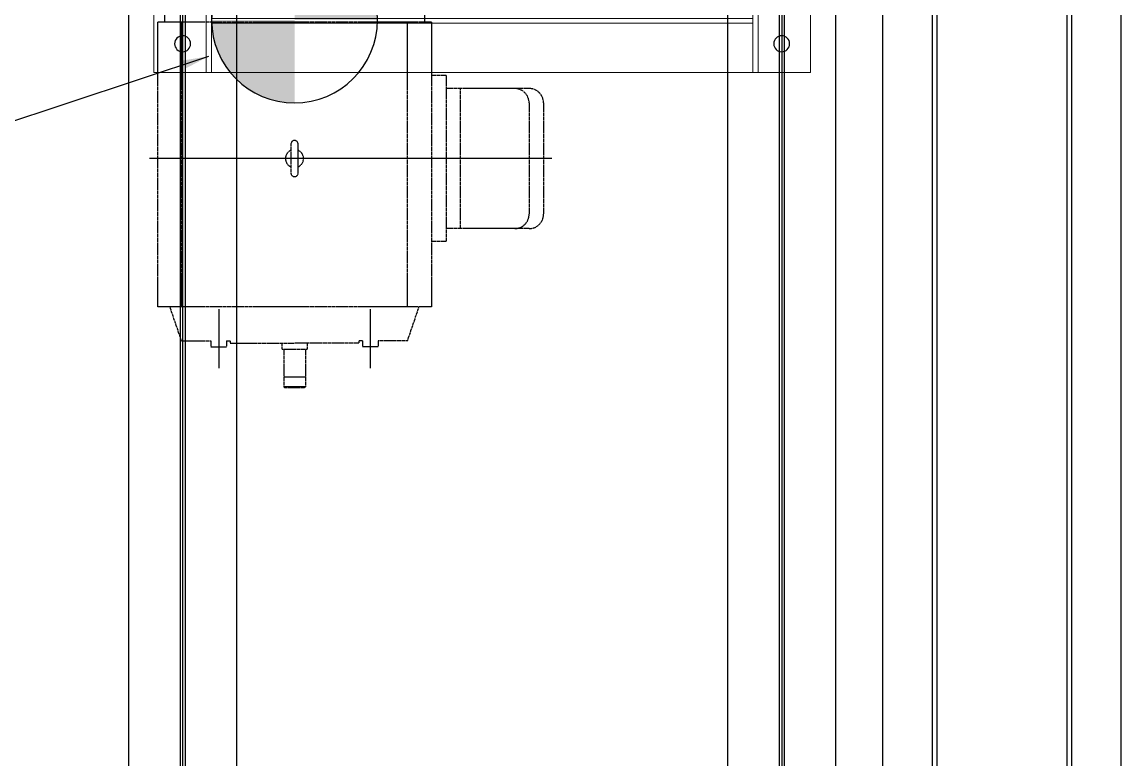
# Model space of a CAD drawing. Header units: millimetres. Extents: x 2370 to 266135, y -585395 to 33485.
# Drawn here: x 150988 to 154033, y 20096 to 22137 of the extents above; entities that cross this region are included whole.
import ezdxf
from ezdxf.lldxf.tags import DXFTag

# ---------------------------------------------------------------- set-up
doc = ezdxf.new("R2010")
doc.units = ezdxf.units.MM
doc.linetypes.add('PHANTOMX2', pattern=[5, 2.5, -0.5, 0.5, -0.5, 0.5, -0.5])
doc.layers.add('0해치', color=253, linetype='Continuous', lineweight=9)
for name, color, linetype in [('1', 1, 'CENTER2'), ('2', 1, 'CENTER'), ('3', 3, 'Continuous')]:
    doc.layers.add(name, color=color, linetype=linetype)
doc.styles.get("Standard").update_dxf_attribs({"font": 'NanumGothicBold.ttf'})
tags = doc.linetypes.add('CENTER', pattern=[2, 1.25, -0.25, 0.25, -0.25]).pattern_tags.tags
tags[10:11] = [DXFTag(74, 4), DXFTag(75, 0), DXFTag(340, '0'), DXFTag(46, 1.0), DXFTag(50, 0.0), DXFTag(44, 0.0), DXFTag(45, 0.0)]
tags[8:9] = [DXFTag(74, 4), DXFTag(75, 0), DXFTag(340, '0'), DXFTag(46, 1.0), DXFTag(50, 0.0), DXFTag(44, 0.0), DXFTag(45, 0.0)]
tags[6:7] = [DXFTag(74, 4), DXFTag(75, 0), DXFTag(340, '0'), DXFTag(46, 1.0), DXFTag(50, 0.0), DXFTag(44, 0.0), DXFTag(45, 0.0)]
tags[4:5] = [DXFTag(74, 4), DXFTag(75, 0), DXFTag(340, '0'), DXFTag(46, 1.0), DXFTag(50, 0.0), DXFTag(44, 0.0), DXFTag(45, 0.0)]
tags = doc.linetypes.add('CENTER2', pattern=[1.125, 0.75, -0.125, 0.125, -0.125]).pattern_tags.tags
tags[10:11] = [DXFTag(74, 4), DXFTag(75, 0), DXFTag(340, '0'), DXFTag(46, 1.0), DXFTag(50, 0.0), DXFTag(44, 0.0), DXFTag(45, 0.0)]
tags[8:9] = [DXFTag(74, 4), DXFTag(75, 0), DXFTag(340, '0'), DXFTag(46, 1.0), DXFTag(50, 0.0), DXFTag(44, 0.0), DXFTag(45, 0.0)]
tags[6:7] = [DXFTag(74, 4), DXFTag(75, 0), DXFTag(340, '0'), DXFTag(46, 1.0), DXFTag(50, 0.0), DXFTag(44, 0.0), DXFTag(45, 0.0)]
tags[4:5] = [DXFTag(74, 4), DXFTag(75, 0), DXFTag(340, '0'), DXFTag(46, 1.0), DXFTag(50, 0.0), DXFTag(44, 0.0), DXFTag(45, 0.0)]
doc.dimstyles.new('DIM-ROPE HOLE', dxfattribs={"dimscale": 180, "dimtxt": 1, "dimasz": 0.4, "dimexe": 0.2, "dimexo": 0.3, "dimgap": 0.4, "dimtad": 1, "dimdec": 0, "dimlfac": 0.5, "dimtxsty": 'Standard', "dimcen": 0, "dimclrd": 15, "dimclre": 15, "dimclrt": 3, "dimadec": 0, "dimazin": 0, "dimtfac": 1, "dimtix": 1, "dimtmove": 0, "dimatfit": 3, "dimfxl": 1, "dimarcsym": 0})

# ---------------------------------------------------------------- blocks, each defined once
blk = doc.blocks.new('ASDG15')
at = {"lineweight": 18, "ltscale": 0.5}
for p, q in [((123427.6, 39969.2), (122157.6, 39969.2)), ((123427.6, 39134.2), (123427.6, 39889.2)), ((123427.6, 39059.2), (122157.6, 39059.2))]:
    blk.add_line(p, q, dxfattribs=at)
for points in [[(122302.6, 39889.2), (122157.6, 39889.2), (122157.6, 39969.2), (123427.6, 39969.2), (123427.6, 39889.2), (123192.6, 39889.2)], [(122562.6, 39889.2), (122377.6, 39889.2)], [(123042.6, 39889.2), (122712.6, 39889.2)], [(122302.6, 39139.2), (122157.6, 39139.2), (122157.6, 39059.2), (123427.6, 39059.2), (123427.6, 39139.2), (123192.6, 39139.2)], [(122562.6, 39139.2), (122377.6, 39139.2)], [(123042.6, 39139.2), (122712.6, 39139.2)]]:
    blk.add_lwpolyline(points, dxfattribs=at)
for points in [[(122302.6, 39059.2), (122377.6, 39059.2), (122377.6, 39969.2), (122302.6, 39969.2)], [(122157.6, 39139.2), (122232.6, 39139.2), (122232.6, 39889.2), (122157.6, 39889.2)], [(123427.6, 39139.2), (123352.6, 39139.2), (123352.6, 39889.2), (123427.6, 39889.2)]]:
    blk.add_lwpolyline(points, close=True, dxfattribs=at)
for points in [[(122712.6, 39969.2), (122562.6, 39969.2), (122562.6, 39059.2), (122712.6, 39059.2)], [(123042.6, 39969.2), (123192.6, 39969.2), (123192.6, 39059.2), (123042.6, 39059.2)]]:
    blk.add_lwpolyline(points, close=True)
at = {"color": 6}
for points in [[(122564.4, 39678.8), (122632.4, 39678.8), (122632.4, 39669.8), (122564.4, 39669.8)], [(123122.8, 39678.8), (123190.8, 39678.8), (123190.8, 39669.8), (123122.8, 39669.8)], [(122564.4, 39318.8), (122632.4, 39318.8), (122632.4, 39309.8), (122564.4, 39309.8)], [(123122.8, 39318.8), (123190.8, 39318.8), (123190.8, 39309.8), (123122.8, 39309.8)], [(122564.4, 39153.7), (122632.4, 39153.7), (122632.4, 39144.7), (122564.4, 39144.7)], [(123122.8, 39153.7), (123190.8, 39153.7), (123190.8, 39144.7), (123122.8, 39144.7)]]:
    blk.add_lwpolyline(points, close=True, dxfattribs=at)
at = {"lineweight": 18, "ltscale": 0.5}
for centre in [(122597.6, 39729.2), (122597.6, 39729.2), (123157.6, 39729.2), (123157.6, 39729.2), (122597.6, 39099.2), (122597.6, 39099.2), (123157.6, 39099.2), (123157.6, 39099.2)]:
    blk.add_circle(centre, 12, dxfattribs=at)
at = {"layer": '1'}
for p, q in [((122637.6, 39969.2), (122637.6, 39059.2)), ((123117.6, 39969.2), (123117.6, 39059.2))]:
    blk.add_line(p, q, dxfattribs=at)
at = {"layer": '1', "lineweight": 18, "ltscale": 0.5}
for p, q in [((122597.6, 39709.2), (122597.6, 39749.2)), ((122597.6, 39709.2), (122597.6, 39749.2)), ((123157.6, 39709.2), (123157.6, 39749.2)), ((123157.6, 39709.2), (123157.6, 39749.2)), ((122617.6, 39729.2), (122577.6, 39729.2)), ((122577.6, 39729.2), (122617.6, 39729.2)), ((123177.6, 39729.2), (123137.6, 39729.2)), ((123177.6, 39729.2), (123137.6, 39729.2)), ((122597.6, 39079.2), (122597.6, 39119.2)), ((122597.6, 39079.2), (122597.6, 39119.2)), ((123157.6, 39079.2), (123157.6, 39119.2)), ((123157.6, 39079.2), (123157.6, 39119.2)), ((122617.6, 39099.2), (122577.6, 39099.2)), ((122577.6, 39099.2), (122617.6, 39099.2)), ((123177.6, 39099.2), (123137.6, 39099.2)), ((123177.6, 39099.2), (123137.6, 39099.2))]:
    blk.add_line(p, q, dxfattribs=at)
at = {"layer": '2', "lineweight": 18, "ltscale": 0.5}
for p, q in [((122371.1, 39059.2), (122371.1, 39969.2)), ((122302.6, 39896.7), (122157.6, 39896.7)), ((122562.6, 39896.7), (122377.6, 39896.7)), ((123042.6, 39896.7), (122712.6, 39896.7)), ((123427.6, 39896.7), (123192.6, 39896.7)), ((122226.1, 39139.2), (122226.1, 39889.2)), ((123359.1, 39139.2), (123359.1, 39889.2)), ((122302.6, 39131.7), (122157.6, 39131.7)), ((122562.6, 39131.7), (122377.6, 39131.7)), ((123042.6, 39131.7), (122712.6, 39131.7)), ((123427.6, 39131.7), (123192.6, 39131.7))]:
    blk.add_line(p, q, dxfattribs=at)
at = {"layer": '2'}
for p, q in [((122634.1, 39969.2), (122634.1, 39059.2)), ((122641.1, 39969.2), (122641.1, 39059.2)), ((123114.1, 39969.2), (123114.1, 39059.2)), ((123121.1, 39969.2), (123121.1, 39059.2))]:
    blk.add_line(p, q, dxfattribs=at)
for centre in [(122197.6, 39929.2), (122987.6, 39929.2), (123387.6, 39929.2), (122197.6, 39099.2), (122197.6, 39099.2), (122987.6, 39099.2), (123387.6, 39099.2)]:
    blk.add_circle(centre, 11, dxfattribs=at)
blk = doc.blocks.new('BW320302320')
at = {"color": 2, "linetype": 'PHANTOMX2'}
for p, q in [((54019.6, 120526.1), (54019.6, 120486.1)), ((54029.6, 120486.1), (54029.6, 120526.1))]:
    blk.add_line(p, q, dxfattribs=at)
for centre, radius, start, end in [((54024.6, 120526.1), 5, 0, 180), ((54024.6, 120506.1), 12.5, 113.5782, 246.4218), ((54024.6, 120506.1), 12.5, 293.5782, 66.4218), ((54024.6, 120486.1), 5, 180, 0)]:
    blk.add_arc(centre, radius, start, end, dxfattribs=at)
at = {"layer": '1', "color": 2, "linetype": 'CENTER'}
blk.add_line((54381, 120506.1), (53823.7, 120506.1), dxfattribs=at)
at = {"layer": '1', "color": 2, "linetype": 'PHANTOMX2'}
for p, q in [((53919.6, 120297.5), (53919.6, 120215.8)), ((54129.6, 120297.5), (54129.6, 120215.8))]:
    blk.add_line(p, q, dxfattribs=at)
at = {"layer": '3', "color": 2, "linetype": 'PHANTOMX2'}
for p, q in [((53844.6, 120745.1), (53844.6, 120695.1)), ((54204.6, 120745.1), (54204.6, 120695.1)), ((54214.6, 120695.1), (53834.6, 120695.1)), ((53834.6, 120695.1), (53834.6, 120300.6)), ((53868.1, 120300.6), (53868.1, 120695.1)), ((54181.1, 120300.6), (54181.1, 120695.1)), ((54214.6, 120695.1), (54214.6, 120300.6)), ((54234.6, 120621.1), (54214.6, 120621.1)), ((54234.6, 120621.1), (54234.6, 120391.1)), ((54349.6, 120603.1), (54234.6, 120603.1)), ((54254.1, 120603.1), (54254.1, 120409.1)), ((54349.6, 120583.1), (54349.6, 120429.1)), ((54369.6, 120583.1), (54369.6, 120429.1)), ((54349.6, 120409.1), (54234.6, 120409.1)), ((54234.6, 120391.1), (54214.6, 120391.1)), ((54214.6, 120300.6), (53834.6, 120300.6)), ((53868.1, 120253.6), (53852.1, 120300.6)), ((54181.1, 120253.6), (54197.1, 120300.6)), ((53868.1, 120253.6), (53908.6, 120253.6)), ((53908.6, 120253.6), (53908.6, 120245.6)), ((53930.6, 120253.6), (53930.6, 120245.6)), ((53930.6, 120253.6), (53935.6, 120253.6)), ((53935.6, 120253.6), (53935.6, 120250.6)), ((53935.6, 120250.6), (54024.6, 120250.6)), ((54007.1, 120250.6), (54007.1, 120241.6)), ((54113.6, 120250.6), (54024.6, 120250.6)), ((54042.1, 120250.6), (54042.1, 120241.6)), ((54118.6, 120253.6), (54113.6, 120253.6)), ((54113.6, 120253.6), (54113.6, 120250.6)), ((54118.6, 120253.6), (54118.6, 120245.6)), ((54181.1, 120253.6), (54140.6, 120253.6)), ((54140.6, 120253.6), (54140.6, 120245.6)), ((53908.6, 120245.6), (53930.6, 120245.6)), ((54042.1, 120241.6), (54007.1, 120241.6)), ((54009.6, 120241.6), (54009.6, 120190.1)), ((54039.6, 120241.6), (54039.6, 120190.1)), ((54140.6, 120245.6), (54118.6, 120245.6)), ((54039.6, 120203.6), (54009.6, 120203.6)), ((54009.6, 120190.1), (54011.1, 120188.6)), ((54039.6, 120190.1), (54009.6, 120190.1)), ((54039.6, 120190.1), (54038.1, 120188.6)), ((54038.1, 120188.6), (54011.1, 120188.6))]:
    blk.add_line(p, q, dxfattribs=at)
for centre, start, end in [((54329.6, 120583.1), 0, 90), ((54349.6, 120583.1), 0, 90), ((54329.6, 120429.1), 270, 0), ((54349.6, 120429.1), 270, 0)]:
    blk.add_arc(centre, 20, start, end, dxfattribs=at)
blk = doc.blocks.new('A$C8F9045F4')
at = {"ltscale": 3}
h = blk.add_hatch(color=6, dxfattribs=at)
h.paths.add_polyline_path([(69.93, 139.86, -0.414214), (139.86, 69.93), (69.93, 69.93)])
h.paths.add_polyline_path([(0, 69.93), (69.93, 69.93), (69.93, 0, -0.414214)])
blk.add_circle((69.93, 69.93), 69.93)

msp = doc.modelspace()

# ---------------------------------------------------------------- linework, layer by layer
for p, q in [((153373.5, 15985.6), (153373.5, 25086.5)), ((153523.5, 25086.5), (153523.5, 15985.6)), ((153883.5, 25086.5), (153883.5, 15985.6)), ((154033.5, 15985.6), (154033.5, 25086.5))]:
    msp.add_line(p, q)
for points in [[(151283.5, 15985.6), (151583.5, 15985.6), (151583.5, 25086.5), (151283.5, 25086.5)], [(152943.5, 15985.6), (153243.5, 15985.6), (153243.5, 25086.5), (152943.5, 25086.5)]]:
    msp.add_lwpolyline(points, close=True)
at = {"layer": '1'}
for p, q in [((151433.5, 25086.5), (151433.5, 15985.6)), ((153093.5, 25086.5), (153093.5, 15985.6))]:
    msp.add_line(p, q, dxfattribs=at)
at = {"layer": '2', "color": 2}
for p, q in [((151426.5, 25086.5), (151426.5, 15985.6)), ((151440.5, 25086.5), (151440.5, 15985.6)), ((153086.5, 25086.5), (153086.5, 15985.6)), ((153100.5, 25086.5), (153100.5, 15985.6)), ((153510.5, 25086.5), (153510.5, 15985.6)), ((153896.5, 25086.5), (153896.5, 15985.6))]:
    msp.add_line(p, q, dxfattribs=at)

# ---------------------------------------------------------------- block references
at = {"xscale": -2, "yscale": 2, "zscale": 2, "rotation": 270}
msp.add_blockref('ASDG15', (73235, -222318.7), dxfattribs=at)
at = {"xscale": 2, "yscale": 2, "zscale": 2}
msp.add_blockref('BW320302320', (43694.3, -219253.7), dxfattribs=at)
at = {"color": 0, "extrusion": (0, 0, -1), "xscale": 3.285714286000001, "yscale": 3.285714286000001, "zscale": -3.285714286000001, "rotation": 270.0000000000001}
msp.add_blockref('A$C8F9045F4', (-151973.3, 22372.1), dxfattribs=at)

# ---------------------------------------------------------------- leaders
at = {"layer": '0해치'}
msp.add_leader([(151505.6, 22041.6), (149927.7, 21517.8), (149927.7, 21144.5)], dimstyle='DIM-ROPE HOLE', override={"dimlfac": 0.5}, dxfattribs=at)

doc.saveas('drawing.dxf')
